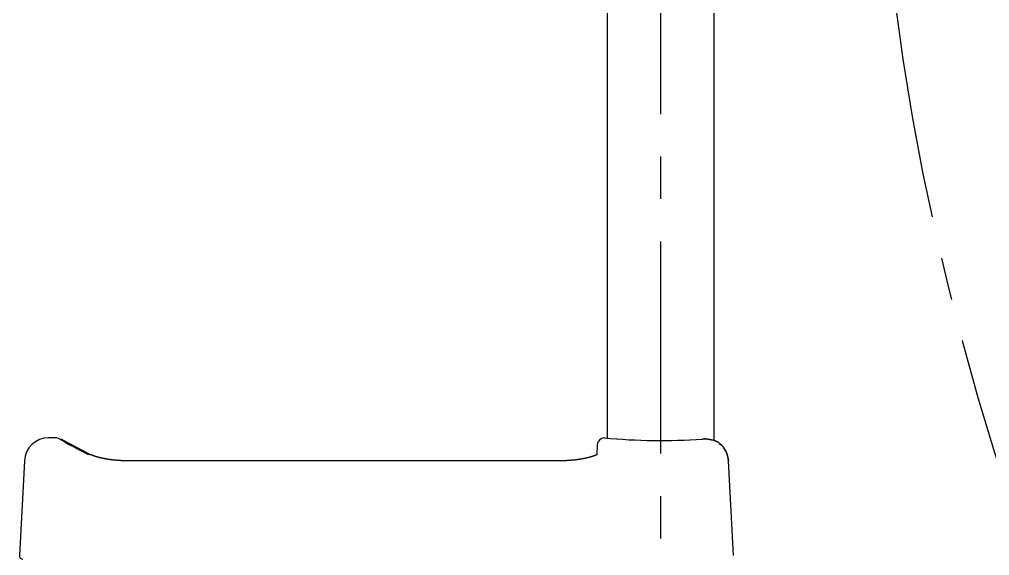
# Model space of a CAD drawing. Header units: millimetres. Extents: x 5066 to 5486, y -1867 to -1273.
# Drawn here: x 5195.16 to 5235.2, y -1646.49 to -1624.39 of the extents above; entities that cross this region are included whole.
import ezdxf

# ---------------------------------------------------------------- set-up
doc = ezdxf.new("R2010")
doc.units = ezdxf.units.MM
doc.header["$LTSCALE"] = 7
doc.header["$MEASUREMENT"] = 0
doc.linetypes.add('CENTER', pattern=[2, 1.25, -0.25, 0.25, -0.25])
doc.layers.add('CL', color=1, linetype='CENTER')
doc.layers.add('DWG', color=7, linetype='CONTINUOUS')

msp = doc.modelspace()

# ---------------------------------------------------------------- linework, layer by layer
at = {"layer": 'CL', "linetype": 'CENTER'}
msp.add_line((5221.619, -1507.542), (5221.619, -1755.515), dxfattribs=at)
at = {"layer": 'CL', "color": 1, "linetype": 'CENTER'}
msp.add_spline([(5221.619, -1755.515), (5224.422, -1775.942), (5253.464, -1764.616), (5258.08, -1696.791), (5231.299, -1623.625), (5231.025, -1621.271)], degree=3, dxfattribs=at)
at = {"layer": 'DWG'}
for p, q in [((5219.419, -1610.625), (5219.419, -1641.653)), ((5223.819, -1610.625), (5223.819, -1641.741)), ((5196.729, -1641.642), (5196.368, -1641.642)), ((5224.054, -1641.869), (5224.054, -1641.868)), ((5224.054, -1641.869), (5224.054, -1641.869)), ((5219.009, -1641.932), (5218.995, -1642.338)), ((5195.369, -1642.59), (5195.165, -1646.495)), ((5217.393, -1642.593), (5199.714, -1642.593)), ((5217.393, -1642.593), (5217.393, -1642.604)), ((5224.628, -1646.495), (5224.423, -1642.593)), ((5224.628, -1646.495), (5224.423, -1642.593))]:
    msp.add_line(p, q, dxfattribs=at)
for centre, radius, start, end in [((5196.368, -1642.642), 1, 90.0045, 176.9941), ((5220.65, -1598.564), 49.273, 240.957, 242.6056), ((5220.18, -1599.225), 48.431, 241.2347, 242.897), ((5219.309, -1641.942), 0.3, 92.1844, 177.9934), ((5219.264, -1641.949), 0.309, 81.6259, 83.7582), ((5221.618, -1616.856), 24.895, 264.6576, 273.9688), ((5221.618, -1616.917), 24.834, 264.6633, 273.9948), ((5223.444, -1642.925), 1.238, 66.6532, 94.7438), ((5223.427, -1642.95), 1.267, 66.4074, 72.0005), ((5223.627, -1642.378), 0.665, 49.9856, 62.4228), ((5223.627, -1642.378), 0.665, 49.98, 62.4278), ((5223.614, -1642.398), 0.688, 50.2432, 61.0561), ((5223.42, -1642.647), 1.005, 3.1314, 50.8239), ((5223.42, -1642.647), 1.005, 3.1321, 50.8211), ((5195.304, -1646.502), 0.14, 177, 270)]:
    msp.add_arc(centre, radius, start, end, dxfattribs=at)
msp.add_ellipse((5219.889, -1641.791), major_axis=(0.0069, 0.0998), ratio=0.741802, start_param=0, end_param=0.0934, dxfattribs=at)
at = {"layer": 'DWG', "extrusion": (0, 0, -1)}
for centre, major_axis, ratio, start_param, end_param in [((5223.895, -1641.881), (0.0396, 0.0918), 0.975047, -0.026433, 0.000106), ((5223.895, -1641.881), (0.0396, 0.0918), 0.97505, 0.000028, 0.14906), ((5197.978, -1642.604), (0.137, 0.267), 0.887559, -0.522769, -0.000045)]:
    msp.add_ellipse(centre, major_axis=major_axis, ratio=ratio, start_param=start_param, end_param=end_param, dxfattribs=at)
at = {"layer": 'DWG'}
for points in [[(5223.348, -1641.691), (5223.647, -1641.672), (5223.854, -1641.754), (5223.947, -1641.796)], [(5224.054, -1641.869), (5224.273, -1642.046), (5224.408, -1642.312), (5224.423, -1642.593)]]:
    msp.add_open_spline(points, degree=3, dxfattribs=at)
for points, knots in [([(5199.714, -1642.593), (5199.676, -1642.592), (5199.638, -1642.592), (5199.6, -1642.592), (5199.561, -1642.591), (5199.523, -1642.59), (5199.485, -1642.588), (5199.447, -1642.587), (5199.409, -1642.585), (5199.371, -1642.583), (5199.334, -1642.581), (5199.296, -1642.579), (5199.259, -1642.576), (5199.222, -1642.573), (5199.186, -1642.57), (5199.148, -1642.567), (5199.111, -1642.563), (5199.074, -1642.56), (5199.038, -1642.556), (5199.002, -1642.552), (5198.966, -1642.547), (5198.93, -1642.543), (5198.895, -1642.538), (5198.86, -1642.533), (5198.826, -1642.528), (5198.793, -1642.523), (5198.759, -1642.518), (5198.727, -1642.512), (5198.695, -1642.506), (5198.663, -1642.5), (5198.632, -1642.494), (5198.602, -1642.488), (5198.572, -1642.482), (5198.542, -1642.475), (5198.514, -1642.469), (5198.486, -1642.462), (5198.458, -1642.455), (5198.431, -1642.448), (5198.405, -1642.441), (5198.38, -1642.434), (5198.356, -1642.427), (5198.332, -1642.42), (5198.309, -1642.413), (5198.287, -1642.406), (5198.265, -1642.399), (5198.245, -1642.392), (5198.225, -1642.384), (5198.206, -1642.377), (5198.188, -1642.37), (5198.171, -1642.363), (5198.156, -1642.356), (5198.141, -1642.35), (5198.127, -1642.343), (5198.115, -1642.337)], [0, 0, 0.191174, 0.382348, 0.573522, 0.764696, 0.955869, 1.147043, 1.338217, 1.529391, 1.720565, 1.911739, 2.102913, 2.294087, 2.485261, 2.676434, 2.87388, 3.071325, 3.26877, 3.466215, 3.663661, 3.861106, 4.058551, 4.255996, 4.453442, 4.650887, 4.848332, 5.045777, 5.243223, 5.440668, 5.639299, 5.837931, 6.036563, 6.235194, 6.433826, 6.632458, 6.831089, 7.029721, 7.228353, 7.426984, 7.625616, 7.824248, 8.022879, 8.221511, 8.421599, 8.621686, 8.821774, 9.021861, 9.221949, 9.422037, 9.622124, 9.822212, 10.0223, 10.222387, 10.422475, 10.422475]), ([(5218.995, -1642.338), (5218.992, -1642.339), (5218.981, -1642.345), (5218.969, -1642.35), (5218.957, -1642.356), (5218.943, -1642.361), (5218.929, -1642.367), (5218.915, -1642.373), (5218.9, -1642.379), (5218.884, -1642.385), (5218.867, -1642.391), (5218.85, -1642.397), (5218.832, -1642.403), (5218.812, -1642.41), (5218.791, -1642.417), (5218.769, -1642.423), (5218.746, -1642.43), (5218.723, -1642.436), (5218.699, -1642.443), (5218.674, -1642.449), (5218.649, -1642.456), (5218.623, -1642.462), (5218.597, -1642.468), (5218.57, -1642.475), (5218.542, -1642.481), (5218.514, -1642.487), (5218.483, -1642.493), (5218.451, -1642.499), (5218.418, -1642.505), (5218.385, -1642.511), (5218.351, -1642.517), (5218.317, -1642.522), (5218.282, -1642.528), (5218.246, -1642.533), (5218.21, -1642.538), (5218.174, -1642.543), (5218.137, -1642.547), (5218.1, -1642.552), (5218.062, -1642.556), (5218.025, -1642.56), (5217.987, -1642.564), (5217.949, -1642.567), (5217.91, -1642.571), (5217.872, -1642.574), (5217.832, -1642.577), (5217.793, -1642.58), (5217.753, -1642.582), (5217.714, -1642.584), (5217.674, -1642.586), (5217.634, -1642.588), (5217.593, -1642.589), (5217.553, -1642.591), (5217.513, -1642.591), (5217.473, -1642.592), (5217.433, -1642.592), (5217.393, -1642.593)], [4.067166, 4.067166, 4.115015, 4.284191, 4.453367, 4.622543, 4.791719, 4.960896, 5.130072, 5.299248, 5.468424, 5.6376, 5.806776, 5.975953, 6.162717, 6.349481, 6.536246, 6.72301, 6.909774, 7.096539, 7.283303, 7.470067, 7.656831, 7.843596, 8.03036, 8.217124, 8.403889, 8.608479, 8.813069, 9.017658, 9.222248, 9.426838, 9.631428, 9.836018, 10.040608, 10.245198, 10.449788, 10.654378, 10.858968, 11.063558, 11.265603, 11.467648, 11.669693, 11.871738, 12.073782, 12.275827, 12.477872, 12.679917, 12.881962, 13.084007, 13.286052, 13.488097, 13.690142, 13.892187, 14.091493, 14.290799, 14.490106, 14.490106])]:
    msp.add_open_spline(points, degree=1, knots=knots, dxfattribs=at)

doc.saveas('drawing.dxf')
